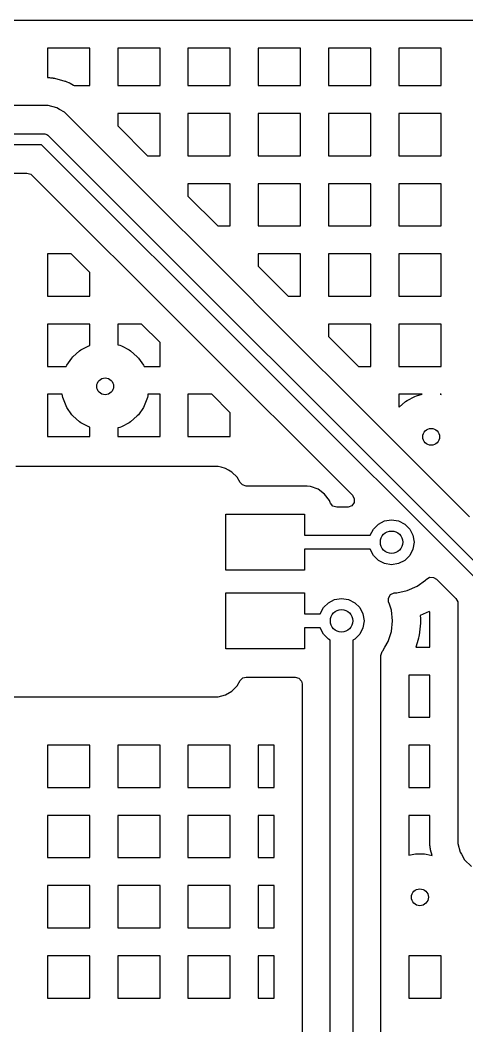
# Model space of a CAD drawing. Extents: x 2.49 to 8.57, y -5.87 to -1.87.
# Drawn here: x 7.3 to 7.613, y -2.766 to -2.061 of the extents above; entities that cross this region are included whole.
import ezdxf

# ---------------------------------------------------------------- set-up
doc = ezdxf.new("R2010")
doc.units = 0
doc.header["$MEASUREMENT"] = 0
doc.layers.add('BLACK', color=7, linetype='CONTINUOUS')

msp = doc.modelspace()

# ---------------------------------------------------------------- linework, layer by layer
at = {"layer": 'BLACK', "linetype": 'CONTINUOUS'}
for p, q in [((5.82126, -2.06076), (8.55012, -2.06076)), ((7.34882, -2.08037), (7.31922, -2.08037)), ((7.31922, -2.08037), (7.31922, -2.10108)), ((7.34882, -2.10669), (7.34882, -2.08037)), ((7.39804, -2.08037), (7.36843, -2.08037)), ((7.36843, -2.08037), (7.36843, -2.10669)), ((7.39804, -2.10669), (7.39804, -2.08037)), ((7.44725, -2.08037), (7.41764, -2.08037)), ((7.41764, -2.08037), (7.41764, -2.10669)), ((7.44725, -2.10669), (7.44725, -2.08037)), ((7.49646, -2.08037), (7.46686, -2.08037)), ((7.46686, -2.08037), (7.46686, -2.10669)), ((7.49646, -2.10669), (7.49646, -2.08037)), ((7.54568, -2.08037), (7.51607, -2.08037)), ((7.51607, -2.08037), (7.51607, -2.10669)), ((7.54568, -2.10669), (7.54568, -2.08037)), ((7.59489, -2.08037), (7.56528, -2.08037)), ((7.56528, -2.08037), (7.56528, -2.10669)), ((7.59489, -2.10669), (7.59489, -2.08037)), ((7.31922, -2.10108), (7.32041, -2.10108)), ((7.32041, -2.10108), (7.32073, -2.10109)), ((7.32073, -2.10109), (7.32137, -2.10113)), ((7.32137, -2.10113), (7.32169, -2.10117)), ((7.32169, -2.10117), (7.32297, -2.10133)), ((7.32297, -2.10133), (7.32328, -2.10139)), ((7.32328, -2.10139), (7.32391, -2.10151)), ((7.32391, -2.10151), (7.32422, -2.10158)), ((7.32422, -2.10158), (7.33148, -2.10353)), ((7.33148, -2.10353), (7.33178, -2.10362)), ((7.33178, -2.10362), (7.33239, -2.10383)), ((7.33239, -2.10383), (7.33269, -2.10394)), ((7.33269, -2.10394), (7.33388, -2.10443)), ((7.33388, -2.10443), (7.33417, -2.10456)), ((7.33417, -2.10456), (7.33475, -2.10485)), ((7.33475, -2.10485), (7.33503, -2.105)), ((7.33503, -2.105), (7.33748, -2.10641)), ((7.33748, -2.10641), (7.33748, -2.10641)), ((7.33748, -2.10641), (7.33796, -2.10669)), ((7.33796, -2.10669), (7.34882, -2.10669)), ((7.36843, -2.10669), (7.39804, -2.10669)), ((7.41764, -2.10669), (7.44725, -2.10669)), ((7.46686, -2.10669), (7.49646, -2.10669)), ((7.51607, -2.10669), (7.54568, -2.10669)), ((7.56528, -2.10669), (7.59489, -2.10669)), ((7.31324, -2.12069), (5.87142, -2.12069)), ((7.31325, -2.12069), (7.31324, -2.12069)), ((7.31354, -2.12069), (7.31325, -2.12069)), ((7.31977, -2.12069), (7.31354, -2.12069)), ((7.32578, -2.1223), (7.31977, -2.12069)), ((7.32768, -2.12339), (7.32578, -2.1223)), ((7.33117, -2.12541), (7.32768, -2.12339)), ((7.32768, -2.12339), (7.32768, -2.12339)), ((7.33585, -2.13009), (7.33117, -2.12541)), ((7.33117, -2.12541), (7.33117, -2.12541)), ((7.39804, -2.1263), (7.36843, -2.1263)), ((7.36843, -2.1263), (7.36843, -2.13494)), ((7.39804, -2.15591), (7.39804, -2.1263)), ((7.44725, -2.1263), (7.41764, -2.1263)), ((7.41764, -2.1263), (7.41764, -2.15591)), ((7.44725, -2.15591), (7.44725, -2.1263)), ((7.49646, -2.1263), (7.46686, -2.1263)), ((7.46686, -2.1263), (7.46686, -2.15591)), ((7.49646, -2.15591), (7.49646, -2.1263)), ((7.54568, -2.1263), (7.51607, -2.1263)), ((7.51607, -2.1263), (7.51607, -2.15591)), ((7.54568, -2.15591), (7.54568, -2.1263)), ((7.59489, -2.1263), (7.56528, -2.1263)), ((7.56528, -2.1263), (7.56528, -2.15591)), ((7.59489, -2.15591), (7.59489, -2.1263)), ((7.3407, -2.13494), (7.33585, -2.13009)), ((7.33585, -2.13009), (7.33585, -2.13009)), ((7.38992, -2.18416), (7.3407, -2.13494)), ((7.36843, -2.13494), (7.38939, -2.15591)), ((5.86124, -2.14039), (7.31666, -2.14039)), ((7.31666, -2.14039), (7.31743, -2.14047)), ((7.31743, -2.14047), (7.31884, -2.14106)), ((7.31884, -2.14106), (7.31944, -2.14155)), ((7.31944, -2.14155), (7.6331, -2.4552)), ((7.31503, -2.14827), (5.85961, -2.14827)), ((7.62638, -2.45962), (7.31503, -2.14827)), ((7.38939, -2.15591), (7.39804, -2.15591)), ((7.41764, -2.15591), (7.44725, -2.15591)), ((7.46686, -2.15591), (7.49646, -2.15591)), ((7.51607, -2.15591), (7.54568, -2.15591)), ((7.56528, -2.15591), (7.59489, -2.15591)), ((7.03145, -2.16797), (7.30484, -2.16797)), ((7.30484, -2.16797), (7.30748, -2.16875)), ((7.30748, -2.16875), (7.30829, -2.1694)), ((7.30829, -2.1694), (7.53282, -2.39392)), ((7.44725, -2.17551), (7.41764, -2.17551)), ((7.41764, -2.17551), (7.41764, -2.18416)), ((7.44725, -2.20512), (7.44725, -2.17551)), ((7.49646, -2.17551), (7.46686, -2.17551)), ((7.46686, -2.17551), (7.46686, -2.20512)), ((7.49646, -2.20512), (7.49646, -2.17551)), ((7.54568, -2.17551), (7.51607, -2.17551)), ((7.51607, -2.17551), (7.51607, -2.20512)), ((7.54568, -2.20512), (7.54568, -2.17551)), ((7.59489, -2.17551), (7.56528, -2.17551)), ((7.56528, -2.17551), (7.56528, -2.20512)), ((7.59489, -2.20512), (7.59489, -2.17551)), ((7.43913, -2.23337), (7.38992, -2.18416)), ((7.41764, -2.18416), (7.43861, -2.20512)), ((7.43861, -2.20512), (7.44725, -2.20512)), ((7.46686, -2.20512), (7.49646, -2.20512)), ((7.51607, -2.20512), (7.54568, -2.20512)), ((7.56528, -2.20512), (7.59489, -2.20512)), ((7.33589, -2.22472), (7.31922, -2.22472)), ((7.31922, -2.22472), (7.31922, -2.25433)), ((7.34882, -2.23766), (7.33589, -2.22472)), ((7.49646, -2.22472), (7.46686, -2.22472)), ((7.46686, -2.22472), (7.46686, -2.23337)), ((7.49646, -2.25433), (7.49646, -2.22472)), ((7.54568, -2.22472), (7.51607, -2.22472)), ((7.51607, -2.22472), (7.51607, -2.25433)), ((7.54568, -2.25433), (7.54568, -2.22472)), ((7.59489, -2.22472), (7.56528, -2.22472)), ((7.56528, -2.22472), (7.56528, -2.25433)), ((7.59489, -2.25433), (7.59489, -2.22472)), ((7.48834, -2.28258), (7.43913, -2.23337)), ((7.46686, -2.23337), (7.48782, -2.25433)), ((7.34882, -2.25433), (7.34882, -2.23766)), ((7.31922, -2.25433), (7.34882, -2.25433)), ((7.48782, -2.25433), (7.49646, -2.25433)), ((7.51607, -2.25433), (7.54568, -2.25433)), ((7.56528, -2.25433), (7.59489, -2.25433)), ((7.34882, -2.27394), (7.31922, -2.27394)), ((7.31922, -2.27394), (7.31922, -2.30354)), ((7.34882, -2.28835), (7.34882, -2.27394)), ((7.3851, -2.27394), (7.36843, -2.27394)), ((7.36843, -2.27394), (7.36843, -2.28835)), ((7.39804, -2.28687), (7.3851, -2.27394)), ((7.54568, -2.27394), (7.51607, -2.27394)), ((7.51607, -2.27394), (7.51607, -2.28258)), ((7.54568, -2.30354), (7.54568, -2.27394)), ((7.59489, -2.27394), (7.56528, -2.27394)), ((7.56528, -2.27394), (7.56528, -2.30354)), ((7.59489, -2.30354), (7.59489, -2.27394)), ((7.53755, -2.33179), (7.48834, -2.28258)), ((7.51607, -2.28258), (7.53703, -2.30354)), ((7.34173, -2.29269), (7.34269, -2.29202)), ((7.34269, -2.29202), (7.3482, -2.28913)), ((7.3482, -2.28913), (7.34882, -2.28889)), ((7.34882, -2.28889), (7.34882, -2.28835)), ((7.36843, -2.28835), (7.36992, -2.28872)), ((7.36992, -2.28872), (7.37102, -2.28913)), ((7.37102, -2.28913), (7.37652, -2.29202)), ((7.37652, -2.29202), (7.37749, -2.29269)), ((7.39804, -2.30354), (7.39804, -2.28687)), ((7.33276, -2.30281), (7.33629, -2.29769)), ((7.33629, -2.29769), (7.33707, -2.29681)), ((7.33707, -2.29681), (7.34173, -2.29269)), ((7.37749, -2.29269), (7.38214, -2.29681)), ((7.38214, -2.29681), (7.38292, -2.29769)), ((7.38292, -2.29769), (7.38645, -2.30281)), ((7.31922, -2.30354), (7.33238, -2.30354)), ((7.33238, -2.30354), (7.33276, -2.30281)), ((7.38645, -2.30281), (7.38684, -2.30354)), ((7.38684, -2.30354), (7.39804, -2.30354)), ((7.53703, -2.30354), (7.54568, -2.30354)), ((7.56528, -2.30354), (7.59489, -2.30354)), ((7.32959, -2.32315), (7.31922, -2.32315)), ((7.31922, -2.32315), (7.31922, -2.35276)), ((7.32973, -2.32432), (7.32959, -2.32315)), ((7.33001, -2.32546), (7.32973, -2.32432)), ((7.33222, -2.33127), (7.33001, -2.32546)), ((7.3892, -2.32546), (7.387, -2.33127)), ((7.38948, -2.32432), (7.3892, -2.32546)), ((7.38962, -2.32315), (7.38948, -2.32432)), ((7.39804, -2.32315), (7.38962, -2.32315)), ((7.39804, -2.35276), (7.39804, -2.32315)), ((7.43432, -2.32315), (7.41764, -2.32315)), ((7.41764, -2.32315), (7.41764, -2.35276)), ((7.44725, -2.33609), (7.43432, -2.32315)), ((7.58169, -2.32315), (7.56528, -2.32315)), ((7.56528, -2.32315), (7.56528, -2.33179)), ((7.57104, -2.32745), (7.57654, -2.32457)), ((7.57654, -2.32457), (7.57764, -2.32415)), ((7.57764, -2.32415), (7.58169, -2.32315)), ((7.59489, -2.32315), (7.59421, -2.32315)), ((7.59421, -2.32315), (7.59489, -2.32332)), ((7.59489, -2.32332), (7.59489, -2.32315)), ((7.33276, -2.33231), (7.33222, -2.33127)), ((7.33629, -2.33743), (7.33276, -2.33231)), ((7.38645, -2.33231), (7.38292, -2.33743)), ((7.387, -2.33127), (7.38645, -2.33231)), ((7.61488, -2.40912), (7.53755, -2.33179)), ((7.56528, -2.33179), (7.56559, -2.3321)), ((7.56559, -2.3321), (7.57007, -2.32812)), ((7.57007, -2.32812), (7.57104, -2.32745)), ((7.33707, -2.33831), (7.33629, -2.33743)), ((7.34173, -2.34243), (7.33707, -2.33831)), ((7.38214, -2.33831), (7.37749, -2.34243)), ((7.38292, -2.33743), (7.38214, -2.33831)), ((7.44725, -2.35276), (7.44725, -2.33609)), ((7.34269, -2.3431), (7.34173, -2.34243)), ((7.3482, -2.34598), (7.34269, -2.3431)), ((7.34882, -2.34622), (7.3482, -2.34598)), ((7.34882, -2.34677), (7.34882, -2.34622)), ((7.34882, -2.35276), (7.34882, -2.34677)), ((7.36992, -2.3464), (7.36843, -2.34677)), ((7.36843, -2.34677), (7.36843, -2.35276)), ((7.37102, -2.34598), (7.36992, -2.3464)), ((7.37652, -2.3431), (7.37102, -2.34598)), ((7.37749, -2.34243), (7.37652, -2.3431)), ((7.31922, -2.35276), (7.34882, -2.35276)), ((7.36843, -2.35276), (7.39804, -2.35276)), ((7.41764, -2.35276), (7.44725, -2.35276)), ((7.43881, -2.37371), (7.29708, -2.37371)), ((7.44076, -2.37424), (7.43881, -2.37371)), ((7.44383, -2.37506), (7.44076, -2.37424)), ((7.44591, -2.37626), (7.44383, -2.37506)), ((7.44832, -2.37765), (7.44591, -2.37626)), ((7.45199, -2.38132), (7.44832, -2.37765)), ((7.44832, -2.37765), (7.44832, -2.37765)), ((7.45414, -2.38505), (7.45199, -2.38132)), ((7.45199, -2.38132), (7.45199, -2.38132)), ((7.45573, -2.38672), (7.45414, -2.38505)), ((7.45837, -2.38749), (7.45573, -2.38672)), ((7.5011, -2.38749), (7.45837, -2.38749)), ((7.50344, -2.38775), (7.5011, -2.38749)), ((7.5011, -2.38749), (7.5011, -2.38749)), ((7.5011, -2.38749), (7.5011, -2.38749)), ((7.5011, -2.38749), (7.5011, -2.38749)), ((7.50875, -2.38973), (7.50344, -2.38775)), ((7.50344, -2.38775), (7.50344, -2.38775)), ((7.51329, -2.39312), (7.50875, -2.38973)), ((7.50875, -2.38973), (7.50875, -2.38973)), ((7.51668, -2.39766), (7.51329, -2.39312)), ((7.51329, -2.39312), (7.51329, -2.39312)), ((7.51669, -2.39766), (7.51668, -2.39766)), ((7.51722, -2.39908), (7.51669, -2.39766)), ((7.53282, -2.39392), (7.53413, -2.39634)), ((7.53413, -2.39634), (7.53394, -2.39908)), ((7.51735, -2.3994), (7.51722, -2.39908)), ((7.51915, -2.40148), (7.51735, -2.3994)), ((7.52179, -2.40226), (7.51915, -2.40148)), ((7.52936, -2.40226), (7.52179, -2.40226)), ((7.52971, -2.40225), (7.52936, -2.40226)), ((7.53229, -2.40128), (7.52971, -2.40225)), ((7.53394, -2.39908), (7.53229, -2.40128)), ((7.44409, -2.44657), (7.44409, -2.4072)), ((7.44409, -2.4072), (7.49921, -2.4072)), ((7.49921, -2.4072), (7.49921, -2.42196)), ((7.55098, -2.41414), (7.55537, -2.41191)), ((7.55537, -2.41191), (7.56024, -2.41114)), ((7.56024, -2.41114), (7.5651, -2.41191)), ((7.5651, -2.41191), (7.56949, -2.41414)), ((7.54529, -2.42196), (7.5475, -2.41763)), ((7.5475, -2.41763), (7.55098, -2.41414)), ((7.56949, -2.41414), (7.57298, -2.41763)), ((7.57298, -2.41763), (7.57521, -2.42202)), ((7.49921, -2.42196), (7.54529, -2.42196)), ((7.57521, -2.42202), (7.57598, -2.42688)), ((7.54529, -2.4318), (7.49921, -2.4318)), ((7.49921, -2.4318), (7.49921, -2.44657)), ((7.5475, -2.43614), (7.54529, -2.4318)), ((7.57521, -2.43175), (7.57298, -2.43614)), ((7.57598, -2.42688), (7.57521, -2.43175)), ((7.55098, -2.43962), (7.5475, -2.43614)), ((7.55537, -2.44186), (7.55098, -2.43962)), ((7.56949, -2.43962), (7.5651, -2.44186)), ((7.57298, -2.43614), (7.56949, -2.43962)), ((7.49921, -2.44657), (7.44409, -2.44657)), ((7.56024, -2.44263), (7.55537, -2.44186)), ((7.5651, -2.44186), (7.56024, -2.44263)), ((7.57806, -2.45776), (7.58409, -2.45338)), ((7.58409, -2.45338), (7.58452, -2.45289)), ((7.58452, -2.45289), (7.58686, -2.45145)), ((7.58686, -2.45145), (7.58961, -2.4515)), ((7.58961, -2.4515), (7.5916, -2.45271)), ((7.5916, -2.45271), (7.60524, -2.46635)), ((7.56396, -2.46234), (7.57125, -2.46079)), ((7.57125, -2.46079), (7.57806, -2.45776)), ((7.44409, -2.50169), (7.44409, -2.46232)), ((7.44409, -2.46232), (7.49921, -2.46232)), ((7.49921, -2.46232), (7.49921, -2.47708)), ((7.51594, -2.46926), (7.52033, -2.46702)), ((7.52033, -2.46702), (7.5252, -2.46625)), ((7.5252, -2.46625), (7.53006, -2.46702)), ((7.53006, -2.46702), (7.53445, -2.46926)), ((7.55808, -2.46598), (7.5595, -2.46362)), ((7.55816, -2.46873), (7.55808, -2.46598)), ((7.5595, -2.46362), (7.56197, -2.46241)), ((7.56197, -2.46241), (7.5628, -2.46234)), ((7.5628, -2.46234), (7.56396, -2.46234)), ((7.56396, -2.46234), (7.56396, -2.46234)), ((7.60524, -2.46635), (7.60656, -2.46877)), ((7.51025, -2.47708), (7.51246, -2.47275)), ((7.51246, -2.47275), (7.51594, -2.46926)), ((7.53445, -2.46926), (7.53794, -2.47275)), ((7.53794, -2.47275), (7.54017, -2.47714)), ((7.55867, -2.47029), (7.55816, -2.46873)), ((7.56007, -2.47459), (7.55867, -2.47029)), ((7.56084, -2.482), (7.56007, -2.47459)), ((7.58658, -2.47542), (7.5865, -2.47546)), ((7.58707, -2.4759), (7.58658, -2.47542)), ((7.60656, -2.46877), (7.60667, -2.4698)), ((7.60667, -2.4698), (7.60667, -2.6316)), ((7.49921, -2.47708), (7.51025, -2.47708)), ((7.54017, -2.47714), (7.54094, -2.482)), ((7.54094, -2.482), (7.54017, -2.48687)), ((7.56007, -2.48941), (7.56084, -2.482)), ((7.5865, -2.47546), (7.58017, -2.47828)), ((7.58017, -2.47828), (7.5804, -2.48046)), ((7.5804, -2.48046), (7.58042, -2.48072)), ((7.58042, -2.48072), (7.58044, -2.48123)), ((7.58044, -2.48123), (7.58045, -2.48149)), ((7.58045, -2.48149), (7.58045, -2.48252)), ((7.58707, -2.50039), (7.58707, -2.4759)), ((7.51025, -2.48692), (7.49921, -2.48692)), ((7.49921, -2.48692), (7.49921, -2.50169)), ((7.51246, -2.49126), (7.51025, -2.48692)), ((7.54017, -2.48687), (7.53794, -2.49126)), ((7.55776, -2.4965), (7.56007, -2.48941)), ((7.5804, -2.48354), (7.57951, -2.49197)), ((7.58042, -2.48329), (7.5804, -2.48354)), ((7.58044, -2.48277), (7.58042, -2.48329)), ((7.58045, -2.48252), (7.58044, -2.48277)), ((7.51594, -2.49474), (7.51246, -2.49126)), ((7.51732, -2.49545), (7.51594, -2.49474)), ((7.51732, -3.23546), (7.51732, -2.49545)), ((7.53445, -2.49474), (7.53307, -2.49545)), ((7.53307, -2.49545), (7.53307, -3.2322)), ((7.53794, -2.49126), (7.53445, -2.49474)), ((7.55552, -2.50039), (7.55776, -2.4965)), ((7.57887, -2.49498), (7.57711, -2.50039)), ((7.57894, -2.49474), (7.57887, -2.49498)), ((7.57908, -2.49424), (7.57894, -2.49474)), ((7.57914, -2.49399), (7.57908, -2.49424)), ((7.57935, -2.49299), (7.57914, -2.49399)), ((7.5794, -2.49274), (7.57935, -2.49299)), ((7.57948, -2.49223), (7.5794, -2.49274)), ((7.57951, -2.49197), (7.57948, -2.49223)), ((7.49921, -2.50169), (7.44409, -2.50169)), ((7.55278, -2.50623), (7.55355, -2.50359)), ((7.55355, -2.50359), (7.55403, -2.50296)), ((7.55403, -2.50296), (7.55404, -2.50296)), ((7.55404, -2.50296), (7.55552, -2.50039)), ((7.57711, -2.50039), (7.58707, -2.50039)), ((7.55278, -2.54961), (7.55278, -2.50623)), ((7.45199, -2.52757), (7.45414, -2.52383)), ((7.45414, -2.52383), (7.45613, -2.52193)), ((7.45613, -2.52193), (7.45837, -2.52139)), ((7.45837, -2.52139), (7.49274, -2.52139)), ((7.49274, -2.52139), (7.49538, -2.52217)), ((7.49538, -2.52217), (7.49718, -2.52425)), ((7.49718, -2.52425), (7.49762, -2.52627)), ((7.58707, -2.52), (7.57238, -2.52)), ((7.57238, -2.52), (7.57238, -2.54961)), ((7.58707, -2.54961), (7.58707, -2.52)), ((7.44383, -2.53383), (7.44832, -2.53123)), ((7.44832, -2.53123), (7.45199, -2.52757)), ((7.49762, -2.52627), (7.49762, -3.23274)), ((7.29189, -2.53517), (7.43881, -2.53517)), ((7.43881, -2.53517), (7.44383, -2.53383)), ((7.43881, -2.53517), (7.43881, -2.53517)), ((7.55278, -2.59882), (7.55278, -2.54961)), ((7.57238, -2.54961), (7.58707, -2.54961)), ((7.34882, -2.56921), (7.31922, -2.56921)), ((7.31922, -2.56921), (7.31922, -2.59882)), ((7.34882, -2.59882), (7.34882, -2.56921)), ((7.39804, -2.56921), (7.36843, -2.56921)), ((7.36843, -2.56921), (7.36843, -2.59882)), ((7.39804, -2.59882), (7.39804, -2.56921)), ((7.44725, -2.56921), (7.41764, -2.56921)), ((7.41764, -2.56921), (7.41764, -2.59882)), ((7.44725, -2.59882), (7.44725, -2.56921)), ((7.47801, -2.56921), (7.46686, -2.56921)), ((7.46686, -2.56921), (7.46686, -2.59882)), ((7.47801, -2.59882), (7.47801, -2.56921)), ((7.58707, -2.56921), (7.57238, -2.56921)), ((7.57238, -2.56921), (7.57238, -2.59882)), ((7.58707, -2.59882), (7.58707, -2.56921)), ((7.31922, -2.59882), (7.34882, -2.59882)), ((7.36843, -2.59882), (7.39804, -2.59882)), ((7.41764, -2.59882), (7.44725, -2.59882)), ((7.46686, -2.59882), (7.47801, -2.59882)), ((7.55278, -2.64634), (7.55278, -2.59882)), ((7.57238, -2.59882), (7.58707, -2.59882)), ((7.34882, -2.61843), (7.31922, -2.61843)), ((7.31922, -2.61843), (7.31922, -2.64803)), ((7.34882, -2.64803), (7.34882, -2.61843)), ((7.39804, -2.61843), (7.36843, -2.61843)), ((7.36843, -2.61843), (7.36843, -2.64803)), ((7.39804, -2.64803), (7.39804, -2.61843)), ((7.44725, -2.61843), (7.41764, -2.61843)), ((7.41764, -2.61843), (7.41764, -2.64803)), ((7.44725, -2.64803), (7.44725, -2.61843)), ((7.47801, -2.61843), (7.46686, -2.61843)), ((7.46686, -2.61843), (7.46686, -2.64803)), ((7.47801, -2.64803), (7.47801, -2.61843)), ((7.58707, -2.61843), (7.57238, -2.61843)), ((7.57238, -2.61843), (7.57238, -2.64634)), ((7.58707, -2.63132), (7.58707, -2.61843)), ((7.58707, -2.63876), (7.58707, -2.63132)), ((7.58707, -2.63132), (7.58707, -2.63132)), ((7.60667, -2.6316), (7.60667, -2.6316)), ((7.60667, -2.6316), (7.60667, -2.63812)), ((7.58708, -2.63908), (7.58707, -2.63876)), ((7.58712, -2.63972), (7.58708, -2.63908)), ((7.58715, -2.64004), (7.58712, -2.63972)), ((7.58732, -2.64132), (7.58715, -2.64004)), ((7.58737, -2.64163), (7.58732, -2.64132)), ((7.5875, -2.64226), (7.58737, -2.64163)), ((7.58757, -2.64257), (7.5875, -2.64226)), ((7.58863, -2.64655), (7.58757, -2.64257)), ((7.60667, -2.63812), (7.60667, -2.63812)), ((7.60667, -2.63812), (7.60828, -2.64413)), ((7.60828, -2.64413), (7.60828, -2.64413)), ((7.60828, -2.64413), (7.60914, -2.64561)), ((7.31922, -2.64803), (7.34882, -2.64803)), ((7.36843, -2.64803), (7.39804, -2.64803)), ((7.41764, -2.64803), (7.44725, -2.64803)), ((7.46686, -2.64803), (7.47801, -2.64803)), ((7.55278, -2.74646), (7.55278, -2.64634)), ((7.57238, -2.64634), (7.5758, -2.6455)), ((7.5758, -2.6455), (7.57697, -2.64535)), ((7.57697, -2.64535), (7.58319, -2.64535)), ((7.58319, -2.64535), (7.58435, -2.6455)), ((7.58435, -2.6455), (7.58863, -2.64655)), ((7.60914, -2.64561), (7.60914, -2.64561)), ((7.60914, -2.64561), (7.6114, -2.64952)), ((7.6114, -2.64952), (7.6114, -2.64952)), ((7.6114, -2.64952), (7.61608, -2.6542)), ((7.34882, -2.66764), (7.31922, -2.66764)), ((7.31922, -2.66764), (7.31922, -2.69724)), ((7.34882, -2.69724), (7.34882, -2.66764)), ((7.39804, -2.66764), (7.36843, -2.66764)), ((7.36843, -2.66764), (7.36843, -2.69724)), ((7.39804, -2.69724), (7.39804, -2.66764)), ((7.44725, -2.66764), (7.41764, -2.66764)), ((7.41764, -2.66764), (7.41764, -2.69724)), ((7.44725, -2.69724), (7.44725, -2.66764)), ((7.47801, -2.66764), (7.46686, -2.66764)), ((7.46686, -2.66764), (7.46686, -2.69724)), ((7.47801, -2.69724), (7.47801, -2.66764)), ((7.31922, -2.69724), (7.34882, -2.69724)), ((7.36843, -2.69724), (7.39804, -2.69724)), ((7.41764, -2.69724), (7.44725, -2.69724)), ((7.46686, -2.69724), (7.47801, -2.69724)), ((7.34882, -2.71685), (7.31922, -2.71685)), ((7.31922, -2.71685), (7.31922, -2.74646)), ((7.34882, -2.74646), (7.34882, -2.71685)), ((7.39804, -2.71685), (7.36843, -2.71685)), ((7.36843, -2.71685), (7.36843, -2.74646)), ((7.39804, -2.74646), (7.39804, -2.71685)), ((7.44725, -2.71685), (7.41764, -2.71685)), ((7.41764, -2.71685), (7.41764, -2.74646)), ((7.44725, -2.74646), (7.44725, -2.71685)), ((7.47801, -2.71685), (7.46686, -2.71685)), ((7.46686, -2.71685), (7.46686, -2.74646)), ((7.47801, -2.74646), (7.47801, -2.71685)), ((7.59489, -2.71685), (7.57238, -2.71685)), ((7.57238, -2.71685), (7.57238, -2.74646)), ((7.59489, -2.74646), (7.59489, -2.71685)), ((7.31922, -2.74646), (7.34882, -2.74646)), ((7.36843, -2.74646), (7.39804, -2.74646)), ((7.41764, -2.74646), (7.44725, -2.74646)), ((7.46686, -2.74646), (7.47801, -2.74646)), ((7.55278, -2.79567), (7.55278, -2.74646)), ((7.57238, -2.74646), (7.59489, -2.74646))]:
    msp.add_line(p, q, dxfattribs=at)
at = {"layer": 'BLACK'}
for centre, radius in [((7.35961, -2.31756), 0.00591), ((7.58795, -2.35299), 0.00591), ((7.56024, -2.42688), 0.00787), ((7.5252, -2.482), 0.00787), ((7.58008, -2.67583), 0.00591)]:
    msp.add_circle(centre, radius, dxfattribs=at)

doc.saveas('drawing.dxf')
